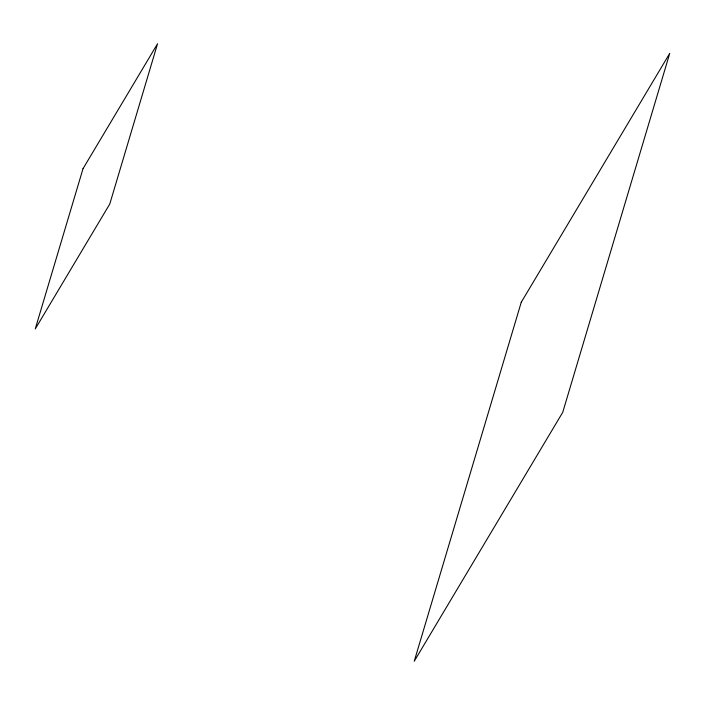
<?xml version="1.0" encoding="UTF-8"?>
<svg xmlns="http://www.w3.org/2000/svg" width="705" height="705" viewBox="0 0 705 705"><rect width="100%" height="100%" fill="white"/><g stroke="black" fill="none" stroke-linecap="round" stroke-linejoin="round"><path stroke-width="1.06" d="M83.023 168.671L35.25 328.935L109.777 204.009L157.55 43.745L83.023 168.671M521.251 302.26L414.232 661.255L562.731 412.328L669.75 53.333L521.251 302.26"/></g></svg>
